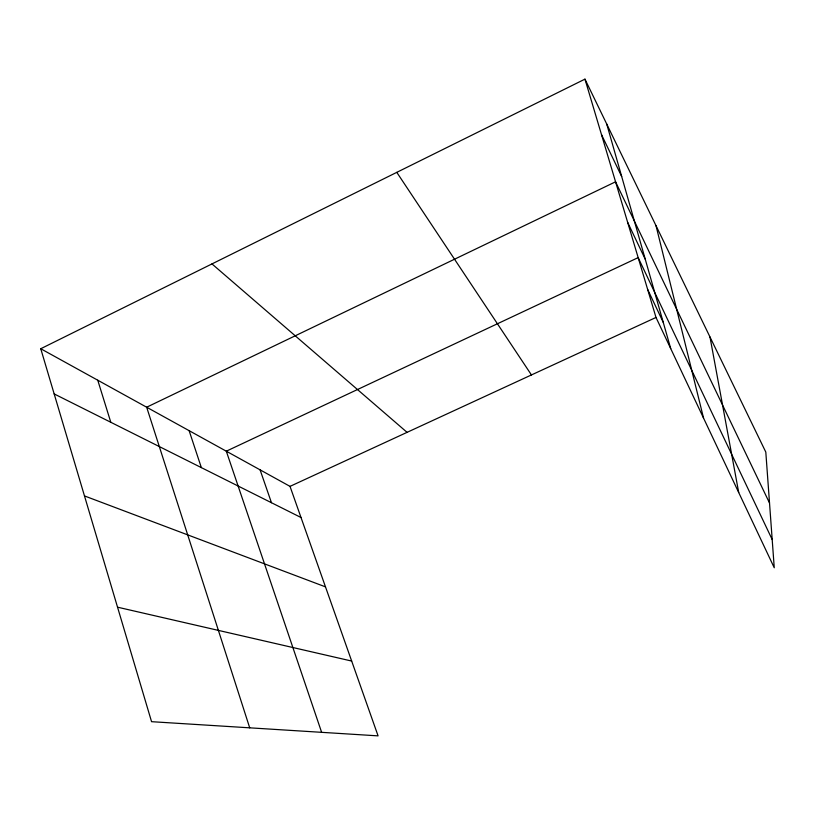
<?xml version="1.0" encoding="UTF-8"?>
<svg xmlns="http://www.w3.org/2000/svg" width="815" height="815" viewBox="0 0 815 815"><rect width="100%" height="100%" fill="white"/><g stroke="black" fill="none" stroke-linecap="round" stroke-linejoin="round"><path stroke-width="1.22" d="M40.75 348.738L290.018 486.372L378.079 735.864L151.559 721.683L40.75 348.738L584.956 79.137L765.805 452.101L774.25 567.76L656.004 317.453L584.956 79.137M290.018 486.372L656.004 317.453M117.543 607.185L351.683 661.057M84.485 495.928L325.491 586.871M54.177 393.92L301.01 517.515M211.971 263.917L407.072 432.347M396.793 172.352L531.441 374.941M601.501 134.648L621.682 176.529M769.523 503.018L615.559 181.806L146.669 407.215L249.706 727.826M627.652 222.363L645.256 259.252M772.192 539.55L638.165 257.622L226.305 451.184L321.63 732.328M647.65 289.427L663.227 322.312M260.077 469.837L271.466 502.723M189.121 430.656L201.346 467.606M97.749 380.208L110.799 422.272M606.727 124.023L670.725 348.616M656.004 225.663L703.549 418.095M709.987 336.992L738.716 492.545"/></g></svg>
